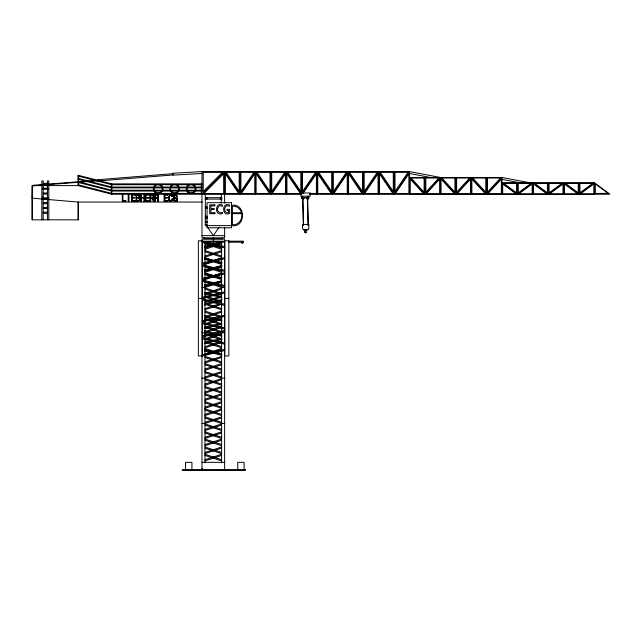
<?xml version="1.0" encoding="UTF-8"?>
<svg xmlns="http://www.w3.org/2000/svg" width="642" height="642" viewBox="0 0 642 642"><rect width="100%" height="100%" fill="white"/><g stroke="black" fill="none" stroke-linecap="round" stroke-linejoin="round"><path stroke-width="0.96" d="M169.921 194.622L168.613 197.134L169.231 200.529M174.03 196.637L174.295 200.111M169.681 195.706L169.239 198.571L169.929 200.481M169.368 196.653L169.295 198.571M176.438 199.461L176.582 198.426L176.165 200.256M158.213 195.296L158.606 196.356L157.932 197.768M172.666 199.092L171.743 201.115M173.444 196.444L173.34 198.691M136.642 200.729C138.56 201.797 140.702 199.213 138.576 198.161M157.82 196.982L157.916 196.372M168.669 197.134L168.782 196.444M170.756 200.922L171.647 200.432L172.056 199.092L172.722 199.092L172.465 200.071M171.968 199.831L172.112 199.092M173.974 196.637L174.295 195.698M174.086 196.123L174.72 195.136M169.448 196.139L169.913 195.377M176.381 199.895L175.467 200.882M153.879 196.925L152.812 198.009L153.51 198.547L153.783 200.577M173.557 195.834L174.142 194.911M173.854 195.312L173.436 199.381M306.378 232.26L305.472 233.006L304.477 232.179L305.151 229.427M176.582 198.394L175.29 198.394L175.29 197.84L177.176 197.84L177.176 201.283L176.614 201.283L176.622 200.256L176.044 201.123M306.282 232.235C304.934 233.68 304.509 229.643 306.122 231.176L306.122 229.587L303.401 229.78L302.518 228.456L302.502 224.443L308.826 224.419L308.834 228.432L307.935 229.764L303.401 229.78M139.755 200.585L140.1 199.469L138.744 197.736L139.162 197.503A1.509 1.509 0 0 0 139.739 196.291L139.466 195.288M138.881 197.126L138.881 195.529M201.973 194.237L224.628 171.583L240.036 194.237L255.452 171.583L270.86 194.237L286.276 171.583L301.684 194.237L111.804 194.237L78.083 185.594L78.083 175.234L111.804 183.877L201.973 183.877M302.23 193.427L317.092 171.583L332.508 194.237L347.916 171.583L363.324 194.237L378.74 171.583L394.148 194.237L409.556 171.583L440.38 177.473L455.788 194.237L471.204 177.473L486.612 194.237L502.028 177.473L532.844 183.363M302.88 193.627L316.418 173.733L316.418 193.627L309.653 193.627M219.091 227.212L213.305 235.646L207.51 227.212M162.346 191.139L161.583 192.143A4.831 4.831 0 0 1 155.741 192.905L153.976 191.139M178.821 191.139L178.051 192.143A4.831 4.831 0 0 1 172.216 192.905L170.443 191.139M195.288 191.139L194.526 192.143A4.831 4.831 0 0 1 188.684 192.905L186.918 191.139M502.028 194.237L502.028 177.473L409.556 177.473L424.972 194.237L440.38 177.473L440.38 194.237M153.269 197.768L153.944 196.356L153.294 195.024M138.937 197.126L138.263 197.471M169.857 195.377L170.796 194.951M174.086 194.911L175.587 194.43L176.727 195.256M161.046 191.605L160.203 192.255A4.085 4.085 0 0 1 156.118 192.255L155.276 191.605M177.521 191.605L176.67 192.255A4.085 4.085 0 0 1 172.594 192.255L171.743 191.605M193.988 191.605L193.146 192.255A4.085 4.085 0 0 1 189.061 192.255L188.218 191.605M594.492 194.237L594.492 182.834L502.028 182.834L517.436 194.237L532.844 182.834L548.26 194.237L563.668 182.834L579.076 194.237L594.492 182.834L609.9 194.237L309.388 194.237M176.101 201.123L175.651 201.387A1.38 1.38 0 0 1 174.391 201.235M305.929 231.77L306.17 232.332M157.98 197.768L157.467 198.009L158.173 198.547M174.664 195.136L175.756 195.056L176.333 195.858M169.865 194.622L171.085 194.43L172.297 195.304M204.999 248.109L221.61 242.644M204.999 249.257L221.61 243.791M204.999 256.022L221.61 250.557M204.999 257.169L221.61 251.704M207.767 262.369L221.61 257.819M204.999 264.424L213.305 261.695M215.15 261.085L221.61 258.959M204.999 271.189L221.61 265.724M204.999 272.336L221.61 266.871M206.844 277.842L210.536 276.63M213.305 275.715L221.61 272.986M204.999 279.599L220.688 274.439M204.999 286.356L221.61 280.891M221.61 282.039L204.999 287.504L201.973 287.504M204.999 293.434L221.61 287.969M204.999 294.582L221.61 289.117M204.999 301.339L221.61 295.882M204.999 302.486L208.69 301.275M210.536 300.665L221.61 297.021M204.999 308.601L218.842 304.051M204.999 309.749L221.61 304.284M204.999 316.514L221.61 311.049M204.999 317.654L221.61 312.197M204.999 323.769L221.61 318.304M204.999 324.916L221.61 319.451M204.999 331.681L221.61 326.216M220.688 327.669L204.999 332.829L201.973 332.829M204.999 338.751L221.61 333.286M204.999 339.899L221.61 334.434M204.999 346.664L221.61 341.199M204.999 347.812L221.61 342.346M204.999 353.919L221.61 348.462M204.999 355.066L210.536 353.244M214.227 352.033L221.61 349.601M204.999 361.831L221.61 356.366M204.999 362.979L221.61 357.514M204.999 369.094L221.61 363.629M204.999 370.241L213.305 367.505M215.15 366.895L221.61 364.776M204.999 376.998L221.61 371.533M221.61 372.681L204.999 378.146L201.973 378.146M204.999 384.077L221.61 378.611M204.999 385.224L221.61 379.759M204.999 391.981L221.61 386.516M204.999 393.129L221.61 387.664M204.999 399.244L221.61 393.779M204.999 400.391L221.61 394.926M204.999 407.156L221.61 401.691M204.999 408.296L221.61 402.839M204.999 414.411L221.61 408.946M204.999 415.559L221.61 410.094M204.999 422.324L221.61 416.859M221.61 418.006L204.999 423.471L201.973 423.471M204.999 429.394L221.61 423.929M204.999 430.541L221.61 425.076M204.999 437.306L221.61 431.841M204.999 438.454L221.61 432.989M204.999 444.561L221.61 439.104M204.999 445.708L221.61 440.243M204.999 452.474L221.61 447.009M204.999 453.621L221.61 448.156M204.999 459.736L221.61 454.271M204.999 460.884L221.61 455.419M204.357 246.231L221.851 241.954M204.357 247.379L213.104 245.244M215.046 244.771L220.88 243.342M202.415 263.06L224.772 257.594M202.415 264.207L224.772 258.742M204.357 269.849L221.851 265.571M204.357 270.988L211.162 269.327M216.025 268.139L221.851 266.719M202.415 278.227L224.772 272.762M202.415 279.374L224.772 273.909M204.357 285.016L211.162 283.355M213.104 282.873L221.851 280.739M204.357 286.163L211.162 284.494M215.046 283.547L220.88 282.119M202.415 297.222L224.772 291.757M224.772 292.904L202.415 298.37L198.354 298.37M205.328 303.578L211.162 302.157M213.104 301.684L221.851 299.541M204.357 304.966L221.851 300.689M202.415 320.647L224.772 315.182M202.415 321.794L224.772 316.329M204.357 327.428L211.162 325.767M213.104 325.293L221.851 323.151M204.357 328.576L220.88 324.539M202.415 335.814L224.772 330.349M202.415 336.962L224.772 331.497M204.357 342.595L221.851 338.326M204.357 343.743L207.278 343.029M209.22 342.555L221.851 339.466M202.415 354.801L224.772 349.336M202.415 355.949L202.415 240.782L198.354 240.782L198.354 355.949L202.415 355.949L224.772 350.484M139.025 201.179L136.032 201.283M156.504 197.728L157.154 197.656A1.067 1.067 0 0 0 157.876 196.982L157.523 195.441M137.645 197.527L138.319 197.471M173.003 173.677L97.905 179.712L97.905 180.996L173.003 174.961M97.905 180.233L32.75 185.313L32.75 185.835L97.905 180.763M231.521 205.352C246.047 202.527 246.047 228.424 231.521 225.599L205.32 225.623L205.32 194.237M409.556 194.237L409.556 171.583L201.973 171.583L173.003 173.244L173.003 175.154L201.973 173.492M306.122 230.518L305.616 230.518L305.576 229.411M43.183 183.379L47.42 183.379M530.846 183.363L522.853 183.363L502.028 179.383M43.183 184.423L47.42 184.423M201.973 184.695L111.804 184.695L78.083 176.052M78.372 185.594L32.1 185.594L32.1 219.829L78.372 219.829L78.372 202.053M201.973 187.055L111.804 187.055L78.083 178.412M201.973 187.873L111.804 187.873L78.083 179.23M43.183 188.194L47.42 188.194M43.183 189.238L47.42 189.238M201.973 190.241L111.804 190.241L78.083 181.598M201.973 191.051L111.804 191.051L78.083 182.408M43.183 193.001L47.42 193.001M201.973 193.419L111.804 193.419L78.083 184.776M43.183 194.044L47.42 194.044M122.943 194.566L122.277 194.566L122.333 201.283L125.88 201.283L125.824 200.729M128.986 194.566L128.32 194.566L128.32 201.283L128.986 201.283L128.93 194.566M141.441 194.566L140.775 194.566L140.775 201.283L141.441 201.283L141.384 198.033L143.944 198.033M149.105 194.566L149.161 195.12L146.039 195.12L146.039 197.559L148.832 197.559L148.832 198.113L146.039 198.113L146.039 200.729L149.281 200.729L149.281 201.283L145.429 201.283L145.429 194.566L149.161 194.566M152.491 198.354L150.758 198.29L150.814 201.283L150.148 201.283L150.148 194.566L152.74 194.678M136.642 195.12L137.701 195.12M152.154 195.12L150.758 195.12L150.758 197.728L152.491 197.656A1.067 1.067 0 0 0 153.157 196.982L152.507 195.2M155.42 195.12L157.218 195.2L157.876 195.858M167.474 197.559L164.673 197.559L164.673 195.12L167.803 195.12M171.839 195.882L172 196.524L172.658 196.524L172.241 195.304M176.398 196.524L177.096 196.524L176.205 194.703M137.701 197.527L136.642 197.527L136.698 195.12M141.384 197.487L143.944 197.487L143.888 194.566L144.554 194.566L144.554 201.283L143.888 201.283M156.56 197.728L155.42 197.728L155.476 195.12M205.32 197.704L222.06 197.704M43.183 197.816L47.42 197.816M138.744 197.736L139.218 197.503A1.509 1.509 0 0 0 139.795 196.291L139.763 195.914M167.915 200.729L164.673 200.729L164.673 198.113L167.474 198.113L167.418 197.559M158.269 195.296L157.001 194.598L154.81 194.566L154.81 201.283L155.476 201.283L155.42 198.29L157.21 198.354L157.659 198.98M43.183 198.859L47.42 198.859M205.32 199.092L222.06 199.092M302.631 199.092L303.449 225.43L302.984 199.076A1.388 1.388 0 0 0 304.26 197.584M307.366 199.092L308.184 225.639L307.727 199.092A1.388 1.388 0 0 0 307.863 196.332M122.887 200.729L125.88 200.729M131.45 201.283L135.302 201.283M157.924 201.283L158.662 201.283M32.389 185.594L32.1 198.145L78.083 202.053L202.262 202.053M43.183 202.623L47.42 202.623M43.183 203.666L47.42 203.666M205.32 207.013L206.989 207.013L206.989 208.401L205.32 208.401M43.183 207.438L47.42 207.438M43.183 208.481L47.42 208.481M43.183 212.245L47.42 212.245M232.42 212.759L241.544 212.759C243.326 218.432 238.712 225.647 232.42 224.668L232.42 206.283C236.593 205.592 240.461 208.859 241.544 212.759M43.183 213.288L47.42 213.288M232.42 213.634L241.657 213.634M205.32 216.322L206.989 216.322L206.989 217.702M205.32 217.702L207.045 217.702M205.32 218.601L207.045 218.601M205.32 221.546L207.045 221.546M205.32 222.445L207.045 222.445M205.32 224.732L207.045 224.732M206.989 225.623L207.045 226.441M201.973 235.646L224.628 235.646M201.973 241.191L224.628 241.191M228.584 241.191L243.406 241.191L243.406 242.186L228.584 242.186M203.482 242.186L224.628 242.186M224.628 287.504L221.61 287.504L204.999 282.039M224.772 298.37L228.833 298.37M224.628 332.829L221.61 332.829L204.999 327.364M224.628 378.146L221.61 378.146L204.999 372.681M224.628 423.471L221.61 423.471L204.999 418.006M201.973 462.344L224.628 462.344M201.973 468.788L202.647 468.788M137.645 195.12L138.319 195.184M306.122 229.587L307.935 229.764M170.266 201.419L170.732 201.476M156.688 198.29L157.154 198.354M138.632 198.161L136.642 198.073L136.698 200.729M409.556 173.492L430.389 177.473M152.098 195.12L152.563 195.2M202.415 241.248L224.772 246.713M202.415 242.395L224.772 247.852M204.357 258.068L221.851 262.345M204.357 259.216L211.162 260.885M214.075 261.591L221.851 263.493M202.415 264.857L224.772 270.322M202.415 266.005L224.772 271.47M205.328 273.476L221.851 277.521M204.357 274.391L210.191 275.811M212.133 276.285L220.88 278.427M202.415 280.024L224.772 285.489M202.415 281.172L224.772 286.637M204.357 292.23L220.88 296.267M204.357 293.378L211.162 295.039M213.104 295.513L221.851 297.655M202.415 298.827L224.772 304.292M202.415 299.974L224.772 305.44M204.357 315.655L221.851 319.933M205.328 317.044L221.851 321.08M202.415 322.445L224.772 327.901M202.415 323.584L224.772 329.049M204.357 330.823L221.851 335.1M204.357 331.97L221.851 336.248M202.415 337.612L224.772 343.077M202.415 338.759L224.772 344.216M204.357 349.818L211.162 351.479M216.025 352.667L221.851 354.087M204.357 350.957L221.851 355.235M170.74 194.951L171.197 195.056M205.922 242.949L221.61 248.109M204.999 243.791L221.61 249.257M204.999 250.557L213.305 253.285M215.15 253.895L221.61 256.022M204.999 251.704L221.61 257.169M204.999 257.819L221.61 263.284M204.999 258.959L221.61 264.424M204.999 265.724L210.536 267.545M214.227 268.757L221.61 271.189M204.999 266.871L221.61 272.336M204.999 272.986L221.61 278.451M204.999 274.134L221.61 279.599M208.69 282.111L212.382 283.323M215.15 284.237L221.61 286.356M204.999 287.969L220.688 293.129M204.999 289.117L221.61 294.582M204.999 295.882L221.61 301.339M204.999 297.021L221.61 302.486M204.999 303.136L221.61 308.601M204.999 304.284L221.61 309.749M204.999 311.049L221.61 316.514M204.999 312.197L221.61 317.654M204.999 318.304L221.61 323.769M204.999 319.451L221.61 324.916M204.999 326.216L221.61 331.681M204.999 333.286L221.61 338.751M204.999 334.434L221.61 339.899M204.999 341.199L221.61 346.664M204.999 342.346L221.61 347.812M204.999 348.462L221.61 353.919M204.999 349.601L221.61 355.066M204.999 356.366L221.61 361.831M204.999 357.514L221.61 362.979M204.999 363.629L221.61 369.094M204.999 364.776L221.61 370.241M204.999 371.533L221.61 376.998M204.999 378.611L221.61 384.077M204.999 379.759L221.61 385.224M204.999 386.516L221.61 391.981M204.999 387.664L221.61 393.129M204.999 393.779L221.61 399.244M204.999 394.926L221.61 400.391M204.999 401.691L221.61 407.156M204.999 402.839L221.61 408.296M204.999 408.946L221.61 414.411M204.999 410.094L221.61 415.559M204.999 416.859L213.305 419.587M215.15 420.197L221.61 422.324M204.999 423.929L221.61 429.394M204.999 425.076L221.61 430.541M204.999 431.841L221.61 437.306M204.999 432.989L221.61 438.454M204.999 439.104L221.61 444.561M204.999 440.243L221.61 445.708M204.999 447.009L213.305 449.745M215.15 450.347L221.61 452.474M204.999 448.156L221.61 453.621M204.999 454.271L221.61 459.736M204.999 455.419L221.61 460.884M138.263 195.184L138.937 195.529M169.849 201.243L170.788 201.476A1.573 1.565 0 0 0 171.791 201.115M187.673 192.119L188.266 192.584M171.205 192.119L171.799 192.584M154.73 192.119L155.324 192.584M139.314 195.032L136.032 194.566L136.088 201.283M169.905 201.243L169.175 200.529M171.141 195.056L172.056 196.524M175.699 195.056L176.454 196.524M170.186 200.721L169.456 199.686M174.704 200.721L174.086 199.662M153.213 198.226L153.566 198.932M174.118 200.938L173.549 199.991M173.781 200.521L174.447 201.235A1.38 1.38 0 0 0 175.707 201.387M158.662 201.195L158.309 199.566M153.799 200.97L153.173 201.002M153.55 195.296L153.895 196.356M139.747 198.33L140.012 198.843M157.442 198.563L157.892 201.002M152.78 198.563L153.165 200.593M158.397 195.609L158.55 196.356M168.726 199.389L168.91 199.999M173.38 199.381L173.605 199.991M176.839 195.625L177.04 196.524M139.314 198.851L139.41 199.445M153.109 200.593L153.229 201.002M152.94 198.98L153.045 199.71M172.546 196.075L172.602 196.524M158.229 198.932L158.365 199.566M157.707 199.71L157.772 200.593M173.942 197.905L174.03 199.14M176.622 200.256L176.67 201.283M305.616 229.595L305.616 230.735M579.076 182.834L579.076 194.237M563.668 182.834L563.668 194.237M548.26 182.834L548.26 194.237M532.844 182.834L532.844 194.237M517.436 182.834L517.436 194.237M486.612 177.473L486.612 194.237M471.204 177.473L471.204 194.237M455.788 177.473L455.788 194.237M424.972 177.473L424.972 194.237M394.148 171.583L394.148 194.237M378.74 171.583L378.74 194.237M363.324 171.583L363.324 194.237M347.916 171.583L347.916 194.237M332.508 171.583L332.508 194.237M317.092 171.583L317.092 194.237M307.847 196.179L307.847 197.624L302.446 197.624L302.446 196.179M301.684 171.583L301.684 193.25M286.276 171.583L286.276 194.237M270.86 171.583L270.86 194.237M255.452 171.583L255.452 194.237M244.104 469.607L244.104 462.344L237.757 462.344L237.757 469.607M242.828 242.186L242.828 243.021L241.729 243.021L241.729 242.186M242.668 242.186L242.668 243.021M242.002 242.186L242.002 243.021M240.036 171.583L240.036 194.237M224.628 171.583L224.628 203.105M224.628 227.364L224.628 237.829L201.973 237.829L201.973 171.583M224.628 470.417L224.628 239.169L201.973 239.169L201.973 470.417M222.445 237.829L222.445 238.591L204.156 238.591L204.156 237.829M221.61 242.186L221.61 462.874M221.61 469.607L221.61 470.417M221.289 194.237L221.289 203.065M220.72 197.704L220.72 199.092M220.383 197.704L220.383 199.092M213.305 237.829L213.305 238.591M213.305 239.169L213.305 242.186M206.989 197.704L206.989 199.092M206.218 197.704L206.218 199.092M206.218 207.013L206.218 208.401M206.218 216.322L206.218 217.702M205.881 197.704L205.881 199.092M205.881 207.013L205.881 208.401M205.881 216.322L205.881 217.702M204.999 242.186L204.999 462.874M204.999 469.607L204.999 470.417M201.339 183.877L201.339 194.237M191.918 469.607L191.918 462.344L185.57 462.344L185.57 469.607M177.12 197.84L177.12 201.283M175.346 197.84L175.346 198.394M167.859 200.729L167.915 201.283L164.063 201.283L164.119 194.566L167.803 194.566L167.747 195.12M164.729 195.12L164.729 197.559M164.729 198.113L164.729 200.729M154.866 194.566L154.866 201.283M150.204 194.566L150.204 201.283M148.775 197.559L148.775 198.113M145.485 194.566L145.485 201.283M144.498 194.566L144.498 201.283M143.888 198.033L143.944 201.283M141.384 194.566L141.441 197.487M140.831 194.566L140.831 201.283M135.245 201.283L135.302 200.729L132.059 200.729L132.059 198.113L134.852 198.113L134.852 197.559L132.059 197.559L132.059 195.12L135.181 195.12L135.181 194.566L131.45 194.566L131.506 201.283M135.125 194.566L135.125 195.12M132.116 195.12L132.116 197.559M132.116 198.113L132.116 200.729M128.376 194.566L128.376 201.283M122.887 194.566L122.943 200.729M111.804 183.877L111.804 194.237M111.307 183.748L111.307 194.109M78.629 175.378L78.629 185.731M78.083 202.053L78.083 219.829M48.8 219.829L48.8 180.964L47.42 180.964L47.42 219.829M48.15 188.475L48.15 189.213M48.15 197.367L48.15 198.097M43.183 219.829L43.183 180.964L41.802 180.964L41.802 219.829M42.589 196.58L42.589 197.311M42.452 188.25L42.452 188.981M32.261 198.145L32.261 219.829M186.437 189.976A4.831 4.831 0 0 1 186.268 188.724M186.918 186.3A4.831 4.831 0 0 1 188.684 184.535M193.523 184.535A4.831 4.831 0 0 1 195.288 186.3M195.938 188.724A4.831 4.831 0 0 1 195.77 189.976M195.048 187.665A4.085 4.085 0 0 1 195.048 189.775M187.159 189.775A4.085 4.085 0 0 1 187.159 187.665M187.568 186.678A4.085 4.085 0 0 1 194.638 186.678M169.961 189.976A4.831 4.831 0 0 1 169.801 188.724M170.443 186.3A4.831 4.831 0 0 1 172.216 184.535M177.048 184.535A4.831 4.831 0 0 1 178.821 186.3M179.463 188.724A4.831 4.831 0 0 1 179.303 189.976M178.572 187.665A4.085 4.085 0 0 1 178.572 189.775M170.692 189.775A4.085 4.085 0 0 1 170.692 187.665M171.101 186.678A4.085 4.085 0 0 1 178.171 186.678M153.494 189.976A4.831 4.831 0 0 1 153.326 188.724M153.976 186.3A4.831 4.831 0 0 1 155.741 184.535M160.58 184.535A4.831 4.831 0 0 1 162.346 186.3M162.996 188.724A4.831 4.831 0 0 1 162.835 189.976M162.105 187.665A4.085 4.085 0 0 1 162.105 189.775M154.216 189.775A4.085 4.085 0 0 1 154.216 187.665M154.626 186.678A4.085 4.085 0 0 1 161.696 186.678M307.374 199.068A1.388 1.388 0 0 1 306.25 197.447M302.631 199.068A1.388 1.388 0 0 1 302.759 196.316M217.59 208.498C216.852 211.29 219.901 214.027 222.501 212.309L222.501 213.425C214.621 217.237 214.46 201.54 222.405 205.055L222.405 206.299L220.23 205.673L218.705 206.243L217.59 208.498M224.708 208.498C224.186 210.704 226.008 213.401 228.456 212.727L228.456 210.391L227.035 210.391L227.035 209.372L229.611 209.372L229.611 213.473C221.707 217.165 221.594 201.564 229.515 205.055L229.515 206.299L227.34 205.673L225.815 206.243L224.708 208.498M301.756 197.086L302.117 197.383L301.756 197.086M301.756 197.993L302.117 198.29L301.756 197.993M302.374 198.498L302.743 198.795L302.374 198.498M303.12 198.498L303.489 198.795L303.12 198.498M303.57 197.945L303.939 198.242L303.594 197.872M306.499 197.993L306.868 198.29L306.499 197.993M307.125 198.498L307.494 198.795L307.125 198.498M307.871 198.498L308.232 198.795L307.871 198.498M308.32 197.086L308.682 197.383L308.32 197.086M308.32 197.945L308.682 198.242L308.345 197.872M253.927 172.345L240.894 191.501L240.894 172.345L253.927 172.345M254.778 173.733L241.24 193.627L254.778 193.627L254.778 173.733M284.751 172.345L271.718 191.501L271.718 172.345L284.751 172.345M285.594 173.733L272.064 193.627L285.594 193.627L285.594 173.733M315.575 172.345L302.534 191.501L302.534 172.345L315.575 172.345M346.391 172.345L333.358 191.501L333.358 172.345L346.391 172.345M347.242 173.733L333.704 193.627L347.242 193.627L347.242 173.733M377.215 172.345L364.183 191.501L364.183 172.345L377.215 172.345M378.066 173.733L364.528 193.627L378.066 193.627L378.066 173.733M408.039 172.345L395.007 191.501L395.007 172.345L408.039 172.345M408.882 173.733L395.352 193.627L408.882 193.627L408.882 173.733M438.855 178.035L425.823 192.215L425.823 178.035L438.855 178.035M439.706 179.062L426.168 193.788L439.706 193.788L439.706 179.062M469.679 178.035L456.647 192.215L456.647 178.035L469.679 178.035M470.53 179.062L456.992 193.788L470.53 193.788L470.53 179.062M500.503 178.035L487.471 192.215L487.471 178.035L500.503 178.035M501.346 179.062L487.816 193.788L501.346 193.788L501.346 179.062M222.389 172.345L203.233 191.501L203.233 172.345L222.389 172.345M223.633 173.733L203.739 193.627L223.633 193.627L223.633 173.733M531.327 183.219L518.287 192.857L518.287 183.219L531.327 183.219M532.17 183.917L518.632 193.932L532.17 193.932L532.17 183.917M562.143 183.219L549.111 192.857L549.111 183.219L562.143 183.219M562.994 183.917L549.456 193.932L562.994 193.932L562.994 183.917M592.967 183.219L579.935 192.857L579.935 183.219L592.967 183.219M593.818 183.917L580.28 193.932L593.818 193.932L593.818 183.917M608.159 193.33L595.335 193.483L595.335 183.845L608.159 193.33M239.185 172.345L226.153 172.345L239.185 191.501L239.185 172.345M270.009 172.345L256.969 172.345L270.009 191.501L270.009 172.345M300.825 172.345L287.793 172.345L300.825 191.501L300.825 172.345M331.649 172.345L318.617 172.345L331.649 191.501L331.649 172.345M362.473 172.345L349.441 172.345L362.473 191.501L362.473 172.345M393.289 172.345L380.257 172.345L393.289 191.501L393.289 172.345M424.113 178.035L411.081 178.035L424.113 192.215L424.113 178.035M454.937 178.035L441.905 178.035L454.937 192.215L454.937 178.035M485.761 178.035L472.721 178.035L485.761 192.215L485.761 178.035M516.577 183.219L503.545 183.219L516.577 192.857L516.577 183.219M547.401 183.219L534.369 183.219L547.401 192.857L547.401 183.219M578.225 183.219L565.193 183.219L578.225 192.857L578.225 183.219M310.166 193.009L300.849 193.009L300.849 196.179L310.166 196.179L310.166 193.009M238.84 193.627L225.302 193.627L225.302 173.733L238.84 193.627M269.664 193.627L256.126 193.627L256.126 173.733L269.664 193.627M300.48 193.627L286.95 193.627L286.95 173.733L300.48 193.627M331.304 193.627L317.766 193.627L317.766 173.733L331.304 193.627M362.128 193.627L348.59 193.627L348.59 173.733L362.128 193.627M392.944 193.627L379.414 193.627L379.414 173.733L392.944 193.627M423.768 193.788L410.23 193.788L410.23 179.062L423.768 193.788M454.592 193.788L441.054 193.788L441.054 179.062L454.592 193.788M485.416 193.788L471.878 193.788L471.878 179.062L485.416 193.788M516.232 193.932L502.702 193.932L502.702 183.917L516.232 193.932M547.056 193.932L533.518 193.932L533.518 183.917L547.056 193.932M577.88 193.932L564.342 193.932L564.342 183.917L577.88 193.932M231.521 202.679L207.045 202.679L207.045 227.774L231.521 227.774L231.521 202.679M214.821 204.87L209.717 204.87L209.717 213.698L215.086 213.698L215.086 212.679L210.873 212.679L210.873 209.581L214.219 209.581L214.219 208.562L210.873 208.562L210.873 205.889L214.821 205.889L214.821 204.87M228.833 240.782L224.772 240.782L224.772 355.949L228.833 355.949L228.833 240.782M245.421 469.607L182.264 469.607L182.264 470.417L245.421 470.417L245.421 469.607"/></g></svg>
